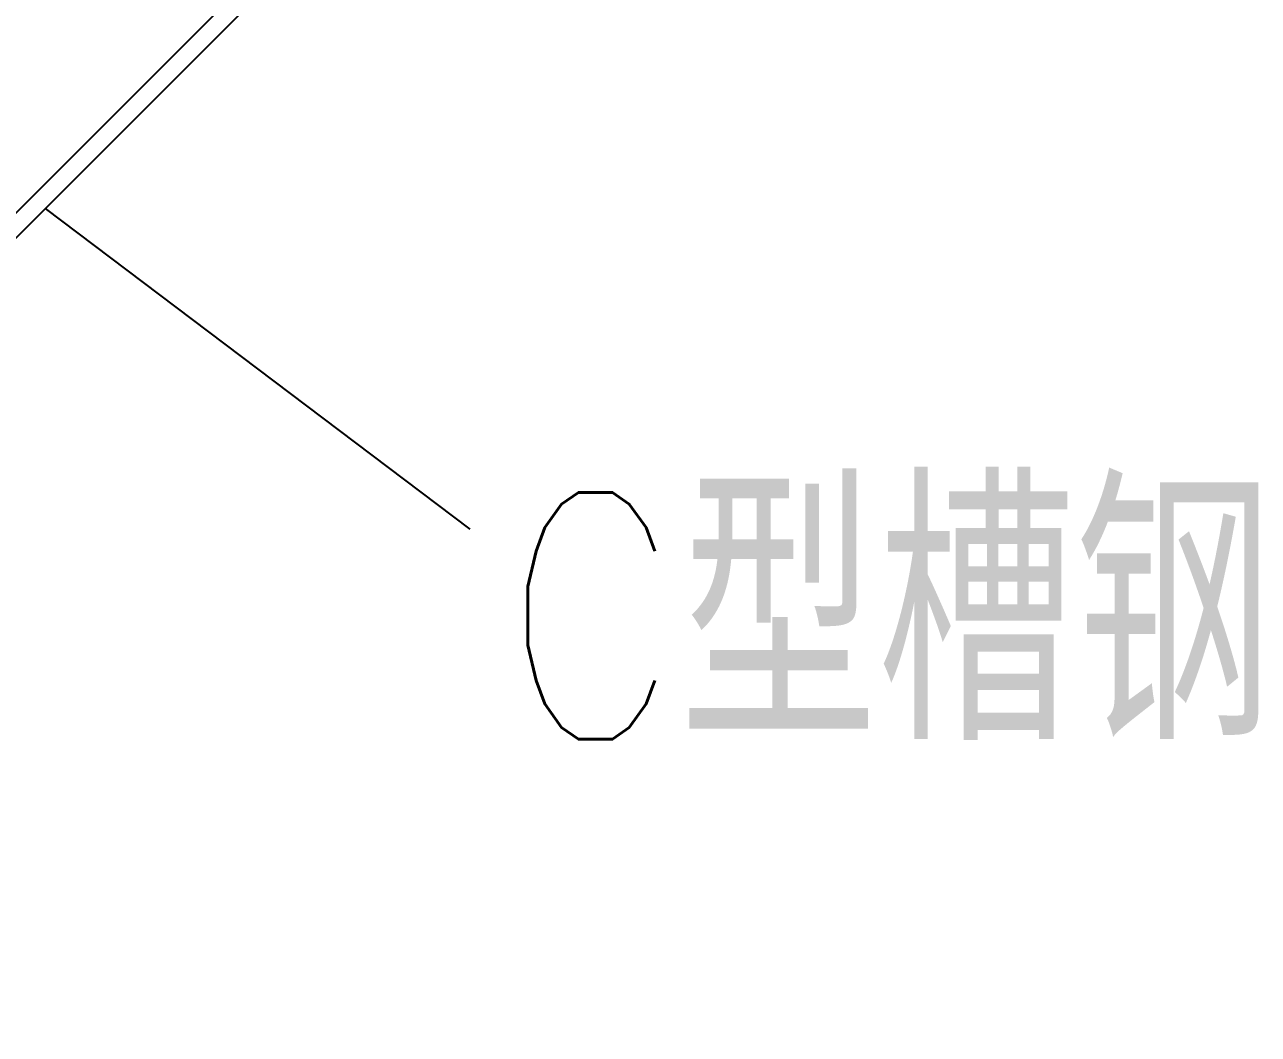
# Model space of a CAD drawing. Extents: x 27938 to 1507990, y 110129 to 923079.
# Drawn here: x 671995 to 673994, y 366265 to 367902 of the extents above; entities that cross this region are included whole.
import ezdxf

# ---------------------------------------------------------------- set-up
doc = ezdxf.new("R2010")
doc.units = 0
doc.header["$LTSCALE"] = 1000
doc.header["$MEASUREMENT"] = 0
doc.layers.add('W_DIM', color=4, linetype='Continuous')
doc.styles.get("Standard").update_dxf_attribs({"font": 'gbenor.shx', "bigfont": 'gbcbig.shx'})
doc.styles.add('wwp100', font='txt.shx', dxfattribs={"width": 0.7, "height": 400, "bigfont": 'hztxt.shx'})
doc.dimstyles.get("Standard").update_dxf_attribs({"dimtxt": 0.18, "dimasz": 0.18, "dimexe": 0.18, "dimexo": 0.0625, "dimgap": 0.09, "dimtad": 0, "dimtih": 1, "dimtoh": 1, "dimdec": 4, "dimzin": 0, "dimdsep": 46, "dimtxsty": 'Standard', "dimcen": 0.09, "dimadec": 0, "dimazin": 0, "dimtfac": 1, "dimtdec": 4, "dimtofl": 0, "dimtmove": 0, "dimatfit": 3, "dimfxl": 1, "dimtolj": 1, "dimtzin": 0, "dimarcsym": 0})

msp = doc.modelspace()

# ---------------------------------------------------------------- linework, layer by layer
for p, q in [((670670.1, 366285.6), (673247.4, 368862.9)), ((670690.4, 366265.4), (673267.7, 368842.6))]:
    msp.add_line(p, q)

# ---------------------------------------------------------------- texts
at = {"layer": 'W_DIM', "color": 7, "style": 'wwp100', "width": 0.8}
msp.add_text('C型槽钢', height=400, dxfattribs=at).set_placement((672769.4, 366743.7))

# ---------------------------------------------------------------- leaders
msp.add_leader([(672028.7, 367603.7), (672716.9, 367083.8)], dimstyle='Standard', override={"dimgap": 20})

doc.saveas('drawing.dxf')
